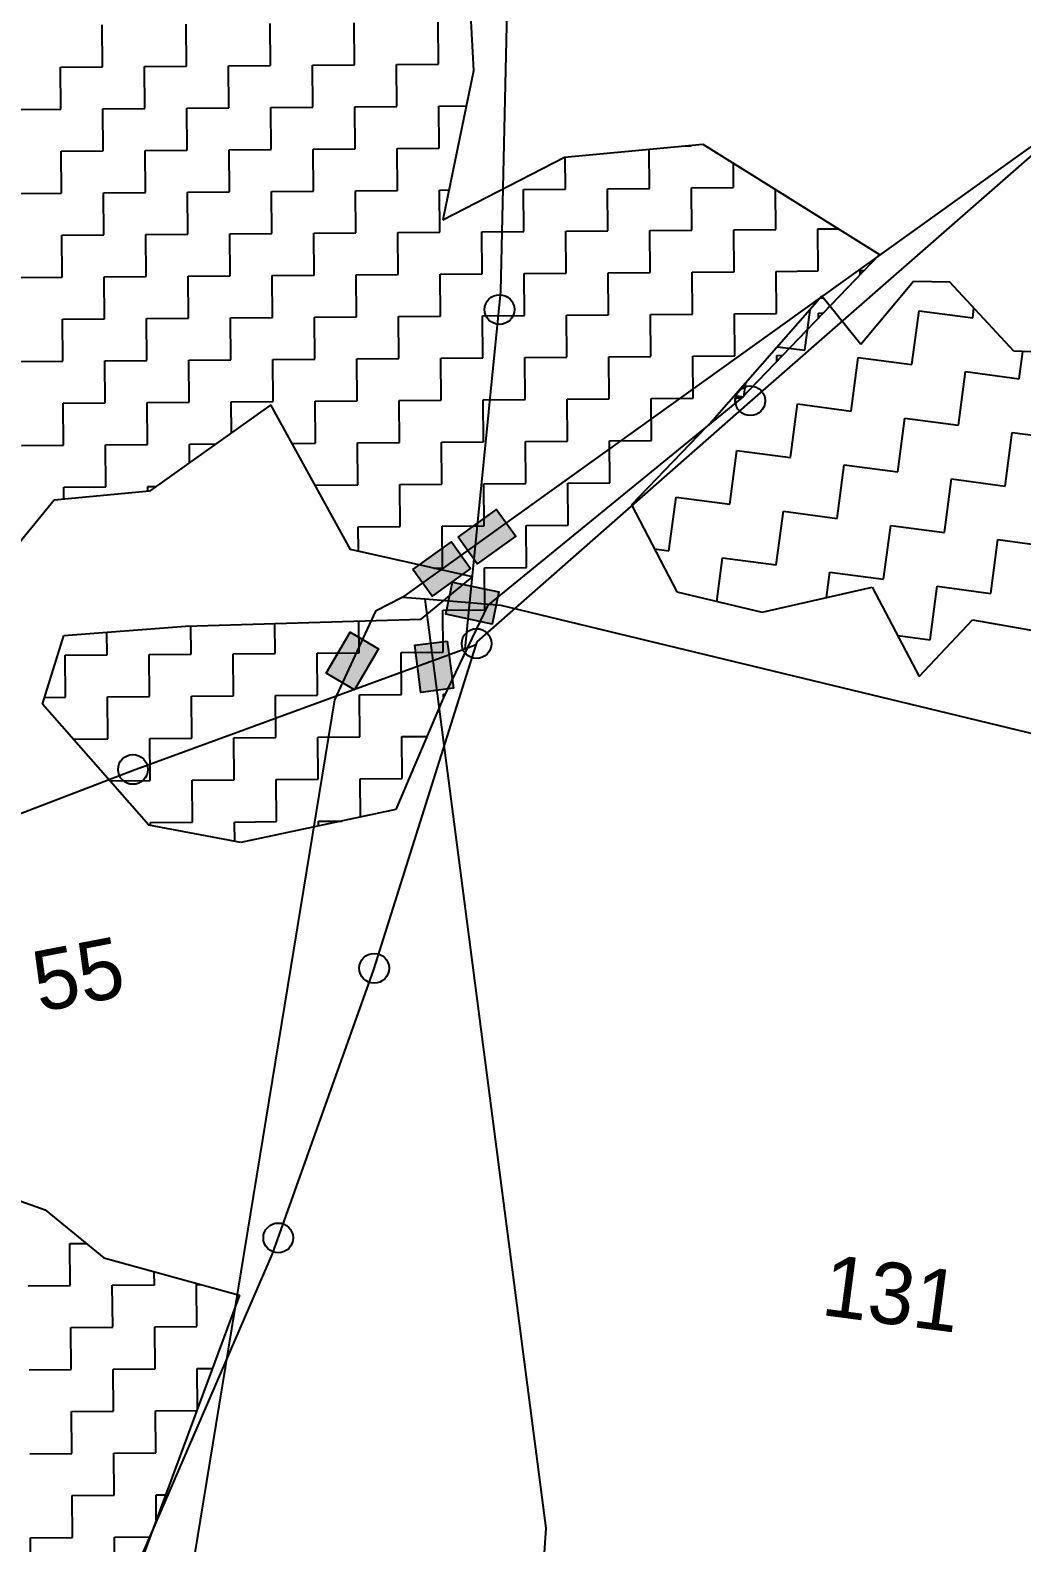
# Model space of a CAD drawing. Header units: metres. Extents: x 291285 to 296393, y 1982985 to 1990470.
# Drawn here: x 292016.3 to 292315.5, y 1984944.7 to 1985401.2 of the extents above; entities that cross this region are included whole.
import ezdxf

# ---------------------------------------------------------------- set-up
doc = ezdxf.new("R2010")
doc.units = ezdxf.units.M
for name, color, linetype in [('POLY_HATCH', 12, 'Continuous'), ('POLY_PARCEL', 6, 'Continuous'), ('SYM_STONE', 1, 'Continuous'), ('TEXT_PARCEL', 7, 'Continuous'), ('V_BOUND_LINE', 7, 'Continuous')]:
    doc.layers.add(name, color=color, linetype=linetype)
doc.styles.add('TEXT_MAP', font='')
doc.styles.get('TEXT_MAP').set_extended_font_data('Kruti Dev 050')

msp = doc.modelspace()

# ---------------------------------------------------------------- hatches: boundary and pattern name
for points in [[(292162.79, 1985248.49), (292157.01, 1985256.53), (292145.38, 1985248.19), (292151.15, 1985240.14)], [(292149.15, 1985238.7), (292143.38, 1985246.75), (292131.74, 1985238.41), (292137.52, 1985230.36)], [(292155.67, 1985221.96), (292157.72, 1985231.66), (292143.71, 1985234.62), (292141.66, 1985224.93)], [(292121.37, 1985214.48), (292112.83, 1985219.49), (292105.58, 1985207.14), (292114.13, 1985202.12)], [(292134.13, 1985201.34), (292143.96, 1985202.61), (292142.11, 1985216.81), (292132.29, 1985215.54)]]:
    msp.add_hatch(color=256).paths.add_polyline_path(points)

# ---------------------------------------------------------------- linework, layer by layer
for points in [[(292145.38, 1985248.19), (292157.01, 1985256.53), (292162.79, 1985248.49), (292151.15, 1985240.14)], [(292131.74, 1985238.41), (292143.38, 1985246.75), (292149.15, 1985238.7), (292137.52, 1985230.36)], [(292143.71, 1985234.62), (292157.72, 1985231.66), (292155.67, 1985221.96), (292141.66, 1985224.93)], [(292105.58, 1985207.14), (292112.83, 1985219.49), (292121.37, 1985214.48), (292114.13, 1985202.12)], [(292142.11, 1985216.81), (292143.96, 1985202.61), (292134.13, 1985201.34), (292132.29, 1985215.54)]]:
    msp.add_lwpolyline(points, close=True)
at = {"layer": 'POLY_HATCH'}
for p, q in [((292148.25, 1985421.61), (292150.03, 1985388.87)), ((292150.03, 1985388.87), (292140.82, 1985343.94)), ((292177.48, 1985362.89), (292219.3, 1985366.76)), ((292219.3, 1985366.76), (292272.53, 1985333.43)), ((292140.82, 1985343.94), (292177.48, 1985362.89)), ((292272.53, 1985333.43), (292231.02, 1985290.25)), ((292282.87, 1985325.34), (292266.99, 1985306.32)), ((292293.77, 1985325.11), (292282.87, 1985325.34)), ((292313.12, 1985304.34), (292293.77, 1985325.11)), ((292255.18, 1985320.86), (292222.75, 1985284.02)), ((292266.99, 1985306.32), (292255.18, 1985320.86)), ((292337.52, 1985303.3), (292313.12, 1985304.34)), ((292088.82, 1985288.08), (292052.22, 1985262.09)), ((292112.88, 1985244.44), (292088.82, 1985288.08)), ((292231.02, 1985290.25), (292154.37, 1985227.64)), ((292222.75, 1985284.02), (292197.68, 1985257.96)), ((292052.22, 1985262.09), (292023.5, 1985259.33)), ((292023.5, 1985259.33), (291988.04, 1985216.21)), ((292197.68, 1985257.96), (292211.44, 1985231.63)), ((292149.77, 1985236.17), (292112.88, 1985244.44)), ((292134.24, 1985223.45), (292149.77, 1985236.17)), ((292237.12, 1985225.56), (292270.41, 1985233.05)), ((292270.41, 1985233.05), (292284.59, 1985206.17)), ((292154.37, 1985227.64), (292140.99, 1985199.82)), ((292211.44, 1985231.63), (292237.12, 1985225.56)), ((292063.15, 1985221.36), (292134.24, 1985223.45)), ((292284.59, 1985206.17), (292300.69, 1985223.22)), ((292300.69, 1985223.22), (292340.81, 1985216.21)), ((292019.97, 1985197.82), (292026.35, 1985218.54)), ((292026.35, 1985218.54), (292063.15, 1985221.36)), ((292052.04, 1985161.3), (292019.97, 1985197.82)), ((292140.99, 1985199.82), (292126.64, 1985165.94)), ((292126.64, 1985165.94), (292079.82, 1985155.98)), ((292079.82, 1985155.98), (292052.04, 1985161.3)), ((291985.81, 1985057.45), (292020.71, 1985045.14)), ((292020.71, 1985045.14), (292038.48, 1985030.67)), ((292038.48, 1985030.67), (292079.42, 1985019.41)), ((292079.42, 1985019.41), (292039.52, 1984911.8))]:
    msp.add_line(p, q, dxfattribs=at)
at = {"layer": 'POLY_HATCH', "linetype": 'Continuous'}
for p, q in [((292038.03, 1985390.13), (292037.92, 1985402.81)), ((292063.39, 1985390.34), (292063.28, 1985403.02)), ((292088.75, 1985390.55), (292088.64, 1985403.23)), ((292114.11, 1985390.76), (292114, 1985403.44)), ((292139.46, 1985390.96), (292139.36, 1985403.64)), ((292025.35, 1985390.03), (292038.03, 1985390.13)), ((292025.45, 1985377.35), (292025.35, 1985390.03)), ((292050.71, 1985390.24), (292063.39, 1985390.34)), ((292050.81, 1985377.56), (292050.71, 1985390.24)), ((292076.07, 1985390.45), (292088.75, 1985390.55)), ((292076.17, 1985377.77), (292076.07, 1985390.45)), ((292101.43, 1985390.65), (292114.11, 1985390.76)), ((292101.53, 1985377.97), (292101.43, 1985390.65)), ((292126.78, 1985390.86), (292139.46, 1985390.96)), ((292126.89, 1985378.18), (292126.78, 1985390.86)), ((292114.21, 1985378.08), (292126.89, 1985378.18)), ((292139.57, 1985378.28), (292147.87, 1985378.35)), ((292139.67, 1985365.6), (292139.57, 1985378.28)), ((292012.77, 1985377.25), (292025.45, 1985377.35)), ((292038.13, 1985377.46), (292050.81, 1985377.56)), ((292038.24, 1985364.78), (292038.13, 1985377.46)), ((292063.49, 1985377.66), (292076.17, 1985377.77)), ((292063.59, 1985364.98), (292063.49, 1985377.66)), ((292088.85, 1985377.87), (292101.53, 1985377.97)), ((292088.95, 1985365.19), (292088.85, 1985377.87)), ((292114.31, 1985365.4), (292114.21, 1985378.08)), ((292025.56, 1985364.67), (292038.24, 1985364.78)), ((292025.66, 1985351.99), (292025.56, 1985364.67)), ((292050.91, 1985364.88), (292063.59, 1985364.98)), ((292051.02, 1985352.2), (292050.91, 1985364.88)), ((292076.27, 1985365.09), (292088.95, 1985365.19)), ((292076.38, 1985352.41), (292076.27, 1985365.09)), ((292101.63, 1985365.29), (292114.31, 1985365.4)), ((292101.74, 1985352.61), (292101.63, 1985365.29)), ((292126.99, 1985365.5), (292139.67, 1985365.6)), ((292127.1, 1985352.82), (292126.99, 1985365.5)), ((292203.17, 1985353.44), (292203.08, 1985365.26)), ((292213.36, 1985366.21), (292215.75, 1985366.23)), ((292215.75, 1985366.23), (292215.75, 1985366.43)), ((292177.81, 1985353.24), (292177.73, 1985362.91)), ((292228.53, 1985353.65), (292228.47, 1985361.02)), ((292012.98, 1985351.89), (292025.66, 1985351.99)), ((292038.34, 1985352.1), (292051.02, 1985352.2)), ((292038.44, 1985339.42), (292038.34, 1985352.1)), ((292063.7, 1985352.3), (292076.38, 1985352.41)), ((292063.8, 1985339.62), (292063.7, 1985352.3)), ((292089.06, 1985352.51), (292101.74, 1985352.61)), ((292089.16, 1985339.83), (292089.06, 1985352.51)), ((292114.42, 1985352.72), (292127.1, 1985352.82)), ((292114.52, 1985340.04), (292114.42, 1985352.72)), ((292139.78, 1985352.92), (292142.66, 1985352.95)), ((292139.88, 1985340.25), (292139.78, 1985352.92)), ((292165.13, 1985353.13), (292177.81, 1985353.24)), ((292165.24, 1985340.45), (292165.13, 1985353.13)), ((292190.49, 1985353.34), (292203.17, 1985353.44)), ((292190.6, 1985340.66), (292190.49, 1985353.34)), ((292215.85, 1985353.55), (292228.53, 1985353.65)), ((292215.96, 1985340.87), (292215.85, 1985353.55)), ((292241.32, 1985341.07), (292241.22, 1985353.03)), ((292025.76, 1985339.31), (292038.44, 1985339.42)), ((292025.87, 1985326.63), (292025.76, 1985339.31)), ((292051.12, 1985339.52), (292063.8, 1985339.62)), ((292051.23, 1985326.84), (292051.12, 1985339.52)), ((292076.48, 1985339.73), (292089.16, 1985339.83)), ((292076.58, 1985327.05), (292076.48, 1985339.73)), ((292101.84, 1985339.93), (292114.52, 1985340.04)), ((292101.94, 1985327.25), (292101.84, 1985339.93)), ((292127.2, 1985340.14), (292139.88, 1985340.25)), ((292127.3, 1985327.46), (292127.2, 1985340.14)), ((292152.56, 1985340.35), (292165.24, 1985340.45)), ((292152.66, 1985327.67), (292152.56, 1985340.35)), ((292177.92, 1985340.56), (292190.6, 1985340.66)), ((292178.02, 1985327.88), (292177.92, 1985340.56)), ((292203.28, 1985340.76), (292215.96, 1985340.87)), ((292203.38, 1985328.08), (292203.28, 1985340.76)), ((292228.64, 1985340.97), (292241.32, 1985341.07)), ((292228.74, 1985328.29), (292228.64, 1985340.97)), ((292253.99, 1985341.18), (292260.07, 1985341.23)), ((292254.1, 1985328.5), (292253.99, 1985341.18)), ((292190.7, 1985327.98), (292203.38, 1985328.08)), ((292190.8, 1985315.3), (292190.7, 1985327.98)), ((292216.06, 1985328.19), (292228.74, 1985328.29)), ((292216.16, 1985315.51), (292216.06, 1985328.19)), ((292241.42, 1985328.39), (292254.1, 1985328.5)), ((292241.52, 1985315.72), (292241.42, 1985328.39)), ((292266.78, 1985328.6), (292267.9, 1985328.61)), ((292266.79, 1985327.46), (292266.78, 1985328.6)), ((292013.19, 1985326.53), (292025.87, 1985326.63)), ((292038.55, 1985326.74), (292051.23, 1985326.84)), ((292038.65, 1985314.06), (292038.55, 1985326.74)), ((292063.91, 1985326.94), (292076.58, 1985327.05)), ((292064.01, 1985314.26), (292063.91, 1985326.94)), ((292089.26, 1985327.15), (292101.94, 1985327.25)), ((292089.37, 1985314.47), (292089.26, 1985327.15)), ((292114.62, 1985327.36), (292127.3, 1985327.46)), ((292114.73, 1985314.68), (292114.62, 1985327.36)), ((292139.98, 1985327.57), (292152.66, 1985327.67)), ((292140.09, 1985314.89), (292139.98, 1985327.57)), ((292165.34, 1985327.77), (292178.02, 1985327.88)), ((292165.45, 1985315.09), (292165.34, 1985327.77)), ((292254.78, 1985320.41), (292255.64, 1985320.3)), ((292051.33, 1985314.16), (292064.01, 1985314.26)), ((292076.69, 1985314.37), (292089.37, 1985314.47)), ((292076.79, 1985301.69), (292076.69, 1985314.37)), ((292102.05, 1985314.58), (292114.73, 1985314.68)), ((292102.15, 1985301.9), (292102.05, 1985314.58)), ((292127.41, 1985314.78), (292140.09, 1985314.89)), ((292127.51, 1985302.1), (292127.41, 1985314.78)), ((292152.77, 1985314.99), (292165.45, 1985315.09)), ((292152.87, 1985302.31), (292152.77, 1985314.99)), ((292178.12, 1985315.2), (292190.8, 1985315.3)), ((292178.23, 1985302.52), (292178.12, 1985315.2)), ((292203.48, 1985315.4), (292216.16, 1985315.51)), ((292203.59, 1985302.72), (292203.48, 1985315.4)), ((292228.84, 1985315.61), (292241.52, 1985315.72)), ((292228.95, 1985302.93), (292228.84, 1985315.61)), ((292250, 1985304.57), (292251.62, 1985316.81)), ((292254.2, 1985315.82), (292255.61, 1985315.83)), ((292254.21, 1985314.38), (292254.2, 1985315.82)), ((292282.38, 1985300.28), (292284.53, 1985316.47)), ((292284.53, 1985316.47), (292300.72, 1985314.33)), ((292300.72, 1985314.33), (292301.1, 1985317.24)), ((292025.97, 1985313.95), (292038.65, 1985314.06)), ((292026.07, 1985301.27), (292025.97, 1985313.95)), ((292051.43, 1985301.48), (292051.33, 1985314.16)), ((292241.79, 1985305.65), (292250, 1985304.57)), ((292013.39, 1985301.17), (292026.07, 1985301.27)), ((292038.75, 1985301.38), (292051.43, 1985301.48)), ((292038.86, 1985288.7), (292038.75, 1985301.38)), ((292064.11, 1985301.58), (292076.79, 1985301.69)), ((292064.22, 1985288.91), (292064.11, 1985301.58)), ((292089.47, 1985301.79), (292102.15, 1985301.9)), ((292089.58, 1985289.11), (292089.47, 1985301.79)), ((292114.83, 1985302), (292127.51, 1985302.1)), ((292114.93, 1985289.32), (292114.83, 1985302)), ((292140.19, 1985302.21), (292152.87, 1985302.31)), ((292140.29, 1985289.53), (292140.19, 1985302.21)), ((292165.55, 1985302.41), (292178.23, 1985302.52)), ((292165.65, 1985289.73), (292165.55, 1985302.41)), ((292190.91, 1985302.62), (292203.59, 1985302.72)), ((292191.01, 1985289.94), (292190.91, 1985302.62)), ((292216.27, 1985302.83), (292228.95, 1985302.93)), ((292216.37, 1985290.15), (292216.27, 1985302.83)), ((292241.63, 1985303.04), (292243.32, 1985303.05)), ((292241.64, 1985301.3), (292241.63, 1985303.04)), ((292264.05, 1985286.23), (292266.19, 1985302.42)), ((292266.19, 1985302.42), (292282.38, 1985300.28)), ((292314.77, 1985296), (292315.86, 1985304.23)), ((292296.43, 1985281.94), (292298.58, 1985298.14)), ((292298.58, 1985298.14), (292314.77, 1985296)), ((292231.66, 1985290.51), (292232.23, 1985294.79)), ((292026.18, 1985288.59), (292038.86, 1985288.7)), ((292026.28, 1985275.91), (292026.18, 1985288.59)), ((292051.54, 1985288.8), (292064.22, 1985288.91)), ((292051.64, 1985276.12), (292051.54, 1985288.8)), ((292076.9, 1985289.01), (292089.58, 1985289.11)), ((292076.97, 1985279.67), (292076.9, 1985289.01)), ((292102.25, 1985289.22), (292114.93, 1985289.32)), ((292102.36, 1985276.54), (292102.25, 1985289.22)), ((292127.61, 1985289.42), (292140.29, 1985289.53)), ((292127.72, 1985276.74), (292127.61, 1985289.42)), ((292152.97, 1985289.63), (292165.65, 1985289.73)), ((292153.08, 1985276.95), (292152.97, 1985289.63)), ((292178.33, 1985289.84), (292191.01, 1985289.94)), ((292178.44, 1985277.16), (292178.33, 1985289.84)), ((292203.69, 1985290.05), (292216.37, 1985290.15)), ((292203.79, 1985277.37), (292203.69, 1985290.05)), ((292228.8, 1985290.89), (292231.66, 1985290.51)), ((292229.05, 1985290.25), (292231.04, 1985290.27)), ((292229.06, 1985288.65), (292229.05, 1985290.25)), ((292245.71, 1985272.18), (292247.85, 1985288.37)), ((292247.85, 1985288.37), (292264.05, 1985286.23)), ((292278.1, 1985267.89), (292280.24, 1985284.09)), ((292280.24, 1985284.09), (292296.43, 1985281.94)), ((292310.48, 1985263.61), (292312.63, 1985279.8)), ((292312.63, 1985279.8), (292328.82, 1985277.66)), ((292013.6, 1985275.81), (292026.28, 1985275.91)), ((292038.96, 1985276.02), (292051.64, 1985276.12)), ((292039.06, 1985263.34), (292038.96, 1985276.02)), ((292064.32, 1985276.23), (292072.22, 1985276.29)), ((292064.36, 1985270.71), (292064.32, 1985276.23)), ((292095.22, 1985276.48), (292102.36, 1985276.54)), ((292115.04, 1985276.64), (292127.72, 1985276.74)), ((292115.14, 1985263.96), (292115.04, 1985276.64)), ((292140.4, 1985276.85), (292153.08, 1985276.95)), ((292140.5, 1985264.17), (292140.4, 1985276.85)), ((292165.76, 1985277.05), (292178.44, 1985277.16)), ((292165.86, 1985264.38), (292165.76, 1985277.05)), ((292191.12, 1985277.26), (292203.79, 1985277.37)), ((292191.22, 1985264.58), (292191.12, 1985277.26)), ((292227.38, 1985258.13), (292229.52, 1985274.32)), ((292229.52, 1985274.32), (292245.71, 1985272.18)), ((292259.76, 1985253.84), (292261.9, 1985270.04)), ((292261.9, 1985270.04), (292278.1, 1985267.89)), ((292127.82, 1985264.06), (292140.5, 1985264.17)), ((292127.92, 1985251.38), (292127.82, 1985264.06)), ((292153.18, 1985264.27), (292165.86, 1985264.38)), ((292153.28, 1985251.59), (292153.18, 1985264.27)), ((292178.54, 1985264.48), (292191.22, 1985264.58)), ((292178.64, 1985251.8), (292178.54, 1985264.48)), ((292292.15, 1985249.56), (292294.29, 1985265.75)), ((292294.29, 1985265.75), (292310.48, 1985263.61)), ((292026.38, 1985263.24), (292039.06, 1985263.34)), ((292026.41, 1985259.61), (292026.38, 1985263.24)), ((292051.74, 1985263.44), (292054.16, 1985263.46)), ((292051.76, 1985262.04), (292051.74, 1985263.44)), ((292102.46, 1985263.86), (292115.14, 1985263.96)), ((292102.47, 1985263.34), (292102.46, 1985263.86)), ((292209.04, 1985244.08), (292211.18, 1985260.27)), ((292211.18, 1985260.27), (292227.38, 1985258.13)), ((292241.43, 1985239.79), (292243.57, 1985255.99)), ((292243.57, 1985255.99), (292259.76, 1985253.84)), ((292115.25, 1985251.28), (292127.92, 1985251.38)), ((292115.31, 1985243.9), (292115.25, 1985251.28)), ((292140.6, 1985251.49), (292153.28, 1985251.59)), ((292140.71, 1985238.81), (292140.6, 1985251.49)), ((292165.96, 1985251.7), (292178.64, 1985251.8)), ((292166.07, 1985239.02), (292165.96, 1985251.7)), ((292273.81, 1985235.51), (292275.96, 1985251.7)), ((292275.96, 1985251.7), (292292.15, 1985249.56)), ((292306.2, 1985231.22), (292308.34, 1985247.42)), ((292308.34, 1985247.42), (292324.53, 1985245.27)), ((292204.63, 1985244.66), (292209.04, 1985244.08)), ((292223.49, 1985228.78), (292225.23, 1985241.94)), ((292225.23, 1985241.94), (292241.43, 1985239.79)), ((292138.1, 1985238.79), (292140.71, 1985238.81)), ((292153.39, 1985238.91), (292166.07, 1985239.02)), ((292153.49, 1985226.23), (292153.39, 1985238.91)), ((292256.6, 1985229.94), (292257.62, 1985237.65)), ((292257.62, 1985237.65), (292273.81, 1985235.51)), ((292287.86, 1985217.17), (292290.01, 1985233.37)), ((292290.01, 1985233.37), (292306.2, 1985231.22)), ((292140.81, 1985226.13), (292153.49, 1985226.23)), ((292140.91, 1985213.45), (292140.81, 1985226.13)), ((292039.48, 1985212.62), (292039.42, 1985219.54)), ((292064.84, 1985212.83), (292064.77, 1985221.4)), ((292090.2, 1985213.04), (292090.12, 1985222.15)), ((292115.56, 1985213.24), (292115.48, 1985222.9)), ((292278.11, 1985218.46), (292287.86, 1985217.17)), ((292026.8, 1985212.52), (292039.48, 1985212.62)), ((292026.9, 1985199.84), (292026.8, 1985212.52)), ((292052.16, 1985212.72), (292064.84, 1985212.83)), ((292052.26, 1985200.04), (292052.16, 1985212.72)), ((292077.52, 1985212.93), (292090.2, 1985213.04)), ((292077.62, 1985200.25), (292077.52, 1985212.93)), ((292102.88, 1985213.14), (292115.56, 1985213.24)), ((292102.98, 1985200.46), (292102.88, 1985213.14)), ((292128.24, 1985213.35), (292140.91, 1985213.45)), ((292128.34, 1985200.67), (292128.24, 1985213.35)), ((292064.94, 1985200.15), (292077.62, 1985200.25)), ((292065.04, 1985187.47), (292064.94, 1985200.15)), ((292090.3, 1985200.36), (292102.98, 1985200.46)), ((292090.4, 1985187.68), (292090.3, 1985200.36)), ((292115.66, 1985200.56), (292128.34, 1985200.67)), ((292115.76, 1985187.88), (292115.66, 1985200.56)), ((292141.02, 1985200.77), (292141.44, 1985200.77)), ((292141.03, 1985199.9), (292141.02, 1985200.77)), ((292020.57, 1985199.79), (292026.9, 1985199.84)), ((292039.58, 1985199.94), (292052.26, 1985200.04)), ((292039.69, 1985187.26), (292039.58, 1985199.94)), ((292029.31, 1985187.18), (292039.69, 1985187.26)), ((292052.37, 1985187.37), (292065.04, 1985187.47)), ((292052.47, 1985174.69), (292052.37, 1985187.37)), ((292077.72, 1985187.57), (292090.4, 1985187.68)), ((292077.83, 1985174.89), (292077.72, 1985187.57)), ((292103.08, 1985187.78), (292115.76, 1985187.88)), ((292103.19, 1985175.1), (292103.08, 1985187.78)), ((292128.44, 1985187.99), (292136, 1985188.05)), ((292128.55, 1985175.31), (292128.44, 1985187.99)), ((292040.37, 1985174.59), (292052.47, 1985174.69)), ((292065.15, 1985174.79), (292077.83, 1985174.89)), ((292065.25, 1985162.11), (292065.15, 1985174.79)), ((292090.51, 1985175), (292103.19, 1985175.1)), ((292090.61, 1985162.32), (292090.51, 1985175)), ((292115.87, 1985175.2), (292128.55, 1985175.31)), ((292115.96, 1985163.67), (292115.87, 1985175.2)), ((292052.57, 1985162.01), (292065.25, 1985162.11)), ((292052.58, 1985161.19), (292052.57, 1985162.01)), ((292077.93, 1985162.21), (292090.61, 1985162.32)), ((292077.98, 1985156.33), (292077.93, 1985162.21)), ((292103.29, 1985162.42), (292110.37, 1985162.48)), ((292103.3, 1985160.98), (292103.29, 1985162.42)), ((292028.25, 1985035), (292033.11, 1985035.04)), ((292028.35, 1985022.32), (292028.25, 1985035)), ((292015.67, 1985022.22), (292028.35, 1985022.32)), ((292041.03, 1985022.43), (292053.71, 1985022.53)), ((292041.14, 1985009.75), (292041.03, 1985022.43)), ((292053.71, 1985022.53), (292053.68, 1985026.49)), ((292066.39, 1985022.63), (292067.66, 1985022.64)), ((292066.5, 1985009.95), (292066.39, 1985022.63)), ((292028.46, 1985009.64), (292041.14, 1985009.75)), ((292028.56, 1984996.96), (292028.46, 1985009.64)), ((292053.82, 1985009.85), (292066.5, 1985009.95)), ((292053.92, 1984997.17), (292053.82, 1985009.85)), ((292015.88, 1984996.86), (292028.56, 1984996.96)), ((292041.24, 1984997.07), (292053.92, 1984997.17)), ((292041.34, 1984984.39), (292041.24, 1984997.07)), ((292066.6, 1984997.28), (292071.23, 1984997.31)), ((292066.7, 1984985.1), (292066.6, 1984997.28)), ((292028.66, 1984984.28), (292041.34, 1984984.39)), ((292028.77, 1984971.61), (292028.66, 1984984.28)), ((292054.02, 1984984.49), (292066.51, 1984984.59)), ((292054.13, 1984971.81), (292054.02, 1984984.49)), ((292016.09, 1984971.5), (292028.77, 1984971.61)), ((292041.45, 1984971.71), (292054.13, 1984971.81)), ((292041.55, 1984959.03), (292041.45, 1984971.71)), ((292028.87, 1984958.93), (292041.55, 1984959.03)), ((292028.97, 1984946.25), (292028.87, 1984958.93)), ((292054.23, 1984959.13), (292057.08, 1984959.16)), ((292054.29, 1984951.64), (292054.23, 1984959.13)), ((292016.3, 1984946.14), (292028.97, 1984946.25)), ((292016.4, 1984933.46), (292016.3, 1984946.14)), ((292041.65, 1984946.35), (292052.36, 1984946.44)), ((292041.76, 1984933.67), (292041.65, 1984946.35))]:
    msp.add_line(p, q, dxfattribs=at)
at = {"layer": 'POLY_PARCEL'}
for p, q in [((292160.63, 1985428.7), (292158.16, 1985322.32)), ((292158.16, 1985322.32), (292147.44, 1985214.41)), ((292135.47, 1985229.44), (292128.53, 1985230.01)), ((292171.93, 1984949.12), (292135.47, 1985229.44)), ((292158.42, 1985227.58), (292135.47, 1985229.44)), ((292400.18, 1985169.14), (292158.42, 1985227.58)), ((292147.44, 1985214.41), (292047.12, 1985177.66)), ((292150.84, 1985215.65), (292147.44, 1985214.41)), ((292047.12, 1985177.66), (291776.27, 1985073.48)), ((292169.13, 1984907.12), (292171.93, 1984949.12))]:
    msp.add_line(p, q, dxfattribs=at)
at = {"layer": 'SYM_STONE'}
for centre in [(292157.89, 1985316.85), (292233.59, 1985289.34), (292150.97, 1985216.06), (292047.26, 1985178.07), (292120.06, 1985118.06), (292091.1, 1985036.7)]:
    msp.add_circle(centre, 4.49, dxfattribs=at)
at = {"layer": 'V_BOUND_LINE'}
for p, q in [((292400.69, 1985425.24), (292128.53, 1985230.01)), ((292233.46, 1985288.93), (292335.71, 1985378.41)), ((292151.13, 1985216.57), (292233.46, 1985288.93)), ((292128.53, 1985230.01), (292120.45, 1985225.8)), ((292120.45, 1985225.8), (292108.05, 1985199.13)), ((292119.93, 1985117.65), (292150.84, 1985215.65)), ((292150.84, 1985215.65), (292151.13, 1985216.57)), ((292108.05, 1985199.13), (292057.05, 1984887.28)), ((292089.39, 1985031.84), (292119.93, 1985117.65)), ((292042.07, 1984922.77), (292089.39, 1985031.84))]:
    msp.add_line(p, q, dxfattribs=at)

# ---------------------------------------------------------------- texts
at = {"layer": 'TEXT_PARCEL', "style": 'TEXT_MAP'}
for s, height, rotation, p in [('55', 18.259, 10.8979, (292019.07, 1985104.78)), ('131', 18.521, 352.4629, (292254.62, 1985013.49))]:
    msp.add_text(s, height=height, rotation=rotation, dxfattribs=at).set_placement(p)

doc.saveas('drawing.dxf')
